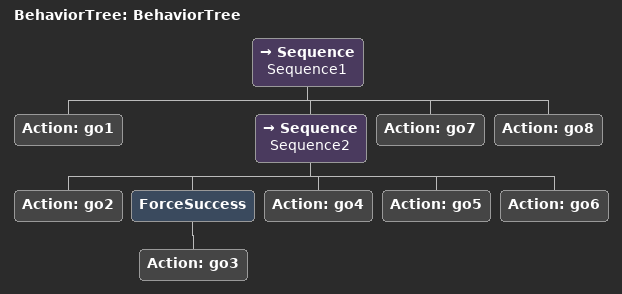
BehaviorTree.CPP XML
<?xml version="1.0"?>
<root main_tree_to_execute="BehaviorTree">
    <BehaviorTree ID="BehaviorTree">
        <Sequence name="Sequence1">
            <Action ID="go1"/>
            <Sequence name="Sequence2">
                <Action ID="go2"/>
                <ForceSuccess>
                    <Action ID="go3"/>
                </ForceSuccess>
                <Action ID="go4"/>
                <Action ID="go5"/>
                <Action ID="go6"/>
            </Sequence>
            <Action ID="go7"/>
            <Action ID="go8"/>
        </Sequence>
    </BehaviorTree>
</root>
